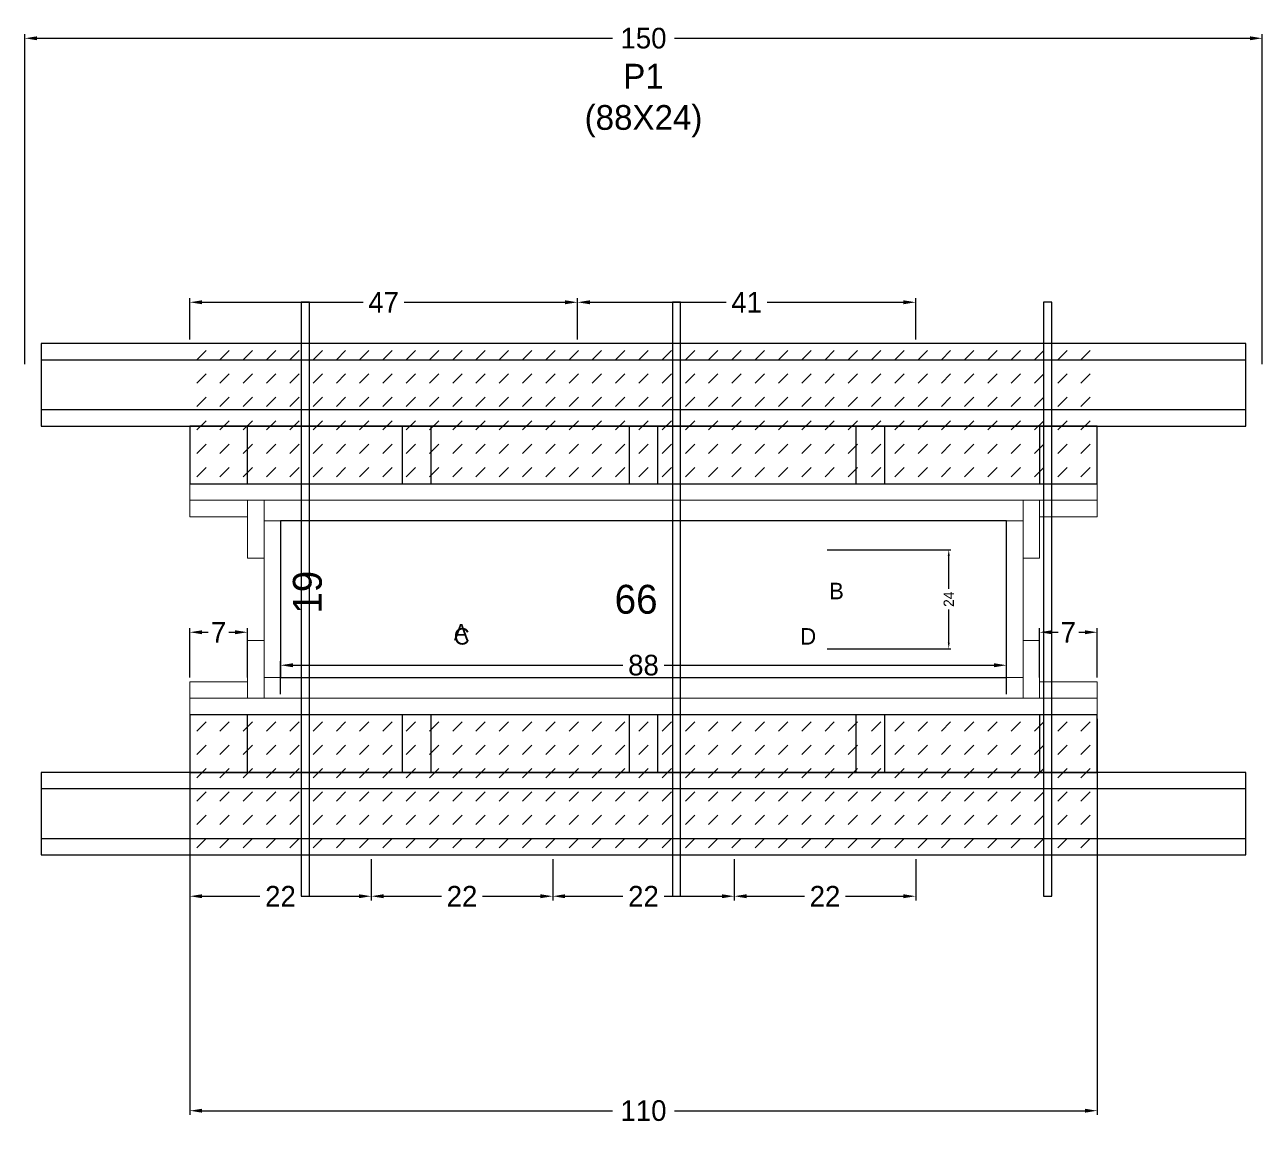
# Model space of a CAD drawing. Header units: centimetres. Extents: x -10500 to 4231, y -421 to 295.
# Drawn here: x -150 to 150, y 12.7 to 279.3 of the extents above; entities that cross this region are included whole.
import ezdxf

# ---------------------------------------------------------------- set-up
doc = ezdxf.new("R2010")
doc.units = ezdxf.units.CM
for name, color, linetype in [('CHAPA', 140, 'Continuous'), ('COTA', 241, 'Continuous'), ('Hachura', 251, 'Continuous'), ('Madeira', 30, 'Continuous'), ('NOMENCLATURA', 7, 'Continuous'), ('Painéis', 200, 'Continuous'), ('Perfil Metálico', 150, 'Continuous'), ('SARRAFO', 251, 'Continuous'), ('TEXTO_GERAL', 7, 'Continuous')]:
    doc.layers.add(name, color=color, linetype=linetype)
doc.dimstyles.new('cotax2', dxfattribs={"dimtxt": 2.5, "dimasz": 1.5, "dimexe": 0.5, "dimexo": 0.5, "dimgap": 0.5, "dimtad": 1, "dimcen": 2.5, "dimazin": 3, "dimtfac": 1, "dimtmove": 0, "dimatfit": 3})

# ---------------------------------------------------------------- blocks, each defined once
blk = doc.blocks.new('_CLOSEDFILLED')
at = {"color": 0, "linetype": 'BYBLOCK'}
blk.add_solid([(-1, 0.16), (0, 0), (-1, -0.16)], dxfattribs=at)
blk = doc.blocks.new('*D14')
for p, q in [((-110, 111), (-110, 15)), ((110, 111), (110, 15)), ((-107, 16), (-7.5, 16)), ((7.5, 16), (107, 16))]:
    blk.add_line(p, q)
at = {"layer": 'Defpoints'}
for p in [(-110, 112), (110, 112), (-110, 16)]:
    blk.add_point(p, dxfattribs=at)
at = {"layer": 'COTA', "xscale": 3, "yscale": 3, "rotation": 180}
blk.add_blockref('_CLOSEDFILLED', (-110, 16), dxfattribs=at)
at = {"layer": 'COTA', "xscale": 3, "yscale": 3}
blk.add_blockref('_CLOSEDFILLED', (110, 16), dxfattribs=at)
at = {"layer": 'COTA', "insert": (0, 16), "char_height": 5, "attachment_point": 5}
blk.add_mtext('110', dxfattribs=at)
blk = doc.blocks.new('*D15')
for p, q in [((-110, 77), (-110, 67)), ((-66, 77), (-66, 67)), ((-107, 68), (-93, 68)), ((-83, 68), (-69, 68))]:
    blk.add_line(p, q)
at = {"layer": 'Defpoints'}
for p in [(-110, 78), (-66, 78), (-110, 68)]:
    blk.add_point(p, dxfattribs=at)
at = {"layer": 'COTA', "xscale": 3, "yscale": 3, "rotation": 180}
blk.add_blockref('_CLOSEDFILLED', (-110, 68), dxfattribs=at)
at = {"layer": 'COTA', "xscale": 3, "yscale": 3}
blk.add_blockref('_CLOSEDFILLED', (-66, 68), dxfattribs=at)
at = {"layer": 'COTA', "insert": (-88, 68), "char_height": 5, "attachment_point": 5}
blk.add_mtext('22', dxfattribs=at)
blk = doc.blocks.new('*D16')
for p, q in [((-66, 77), (-66, 67)), ((-22, 77), (-22, 67)), ((-63, 68), (-49, 68)), ((-39, 68), (-25, 68))]:
    blk.add_line(p, q)
at = {"layer": 'Defpoints'}
for p in [(-66, 78), (-22, 78), (-66, 68)]:
    blk.add_point(p, dxfattribs=at)
at = {"layer": 'COTA', "xscale": 3, "yscale": 3, "rotation": 180}
blk.add_blockref('_CLOSEDFILLED', (-66, 68), dxfattribs=at)
at = {"layer": 'COTA', "xscale": 3, "yscale": 3}
blk.add_blockref('_CLOSEDFILLED', (-22, 68), dxfattribs=at)
at = {"layer": 'COTA', "insert": (-44, 68), "char_height": 5, "attachment_point": 5}
blk.add_mtext('22', dxfattribs=at)
blk = doc.blocks.new('*D17')
for p, q in [((-22, 77), (-22, 67)), ((22, 77), (22, 67)), ((-19, 68), (-5, 68)), ((5, 68), (19, 68))]:
    blk.add_line(p, q)
at = {"layer": 'Defpoints'}
for p in [(-22, 78), (22, 78), (-22, 68)]:
    blk.add_point(p, dxfattribs=at)
at = {"layer": 'COTA', "xscale": 3, "yscale": 3, "rotation": 180}
blk.add_blockref('_CLOSEDFILLED', (-22, 68), dxfattribs=at)
at = {"layer": 'COTA', "xscale": 3, "yscale": 3}
blk.add_blockref('_CLOSEDFILLED', (22, 68), dxfattribs=at)
at = {"layer": 'COTA', "insert": (0, 68), "char_height": 5, "attachment_point": 5}
blk.add_mtext('22', dxfattribs=at)
blk = doc.blocks.new('*D18')
for p, q in [((22, 77), (22, 67)), ((66, 77), (66, 67)), ((25, 68), (39, 68)), ((49, 68), (63, 68))]:
    blk.add_line(p, q)
at = {"layer": 'Defpoints'}
for p in [(22, 78), (66, 78), (22, 68)]:
    blk.add_point(p, dxfattribs=at)
at = {"layer": 'COTA', "xscale": 3, "yscale": 3, "rotation": 180}
blk.add_blockref('_CLOSEDFILLED', (22, 68), dxfattribs=at)
at = {"layer": 'COTA', "xscale": 3, "yscale": 3}
blk.add_blockref('_CLOSEDFILLED', (66, 68), dxfattribs=at)
at = {"layer": 'COTA', "insert": (44, 68), "char_height": 5, "attachment_point": 5}
blk.add_mtext('22', dxfattribs=at)
blk = doc.blocks.new('*D19')
for p, q in [((-110, 203), (-110, 213)), ((-16, 203), (-16, 213)), ((-107, 212), (-68, 212)), ((-58, 212), (-19, 212))]:
    blk.add_line(p, q)
at = {"layer": 'Defpoints'}
for p in [(-110, 212), (-110, 202), (-16, 202)]:
    blk.add_point(p, dxfattribs=at)
at = {"layer": 'COTA', "xscale": 3, "yscale": 3, "rotation": 180}
blk.add_blockref('_CLOSEDFILLED', (-110, 212), dxfattribs=at)
at = {"layer": 'COTA', "xscale": 3, "yscale": 3}
blk.add_blockref('_CLOSEDFILLED', (-16, 212), dxfattribs=at)
at = {"layer": 'COTA', "insert": (-63, 212), "char_height": 5, "attachment_point": 5}
blk.add_mtext('47', dxfattribs=at)
blk = doc.blocks.new('*D20')
for p, q in [((-16, 203), (-16, 213)), ((66, 203), (66, 213)), ((-13, 212), (20, 212)), ((30, 212), (63, 212))]:
    blk.add_line(p, q)
at = {"layer": 'Defpoints'}
for p in [(-16, 212), (-16, 202), (66, 202)]:
    blk.add_point(p, dxfattribs=at)
at = {"layer": 'COTA', "xscale": 3, "yscale": 3, "rotation": 180}
blk.add_blockref('_CLOSEDFILLED', (-16, 212), dxfattribs=at)
at = {"layer": 'COTA', "xscale": 3, "yscale": 3}
blk.add_blockref('_CLOSEDFILLED', (66, 212), dxfattribs=at)
at = {"layer": 'COTA', "insert": (25, 212), "char_height": 5, "attachment_point": 5}
blk.add_mtext('41', dxfattribs=at)
blk = doc.blocks.new('*D21')
for p, q in [((-88, 117), (-88, 125)), ((-85, 124), (-5, 124)), ((5, 124), (85, 124)), ((88, 117), (88, 125))]:
    blk.add_line(p, q)
at = {"layer": 'Defpoints'}
for p in [(-88, 124), (-88, 116), (88, 116)]:
    blk.add_point(p, dxfattribs=at)
at = {"layer": 'COTA', "xscale": 3, "yscale": 3, "rotation": 180}
blk.add_blockref('_CLOSEDFILLED', (-88, 124), dxfattribs=at)
at = {"layer": 'COTA', "xscale": 3, "yscale": 3}
blk.add_blockref('_CLOSEDFILLED', (88, 124), dxfattribs=at)
at = {"layer": 'COTA', "insert": (0, 124), "char_height": 5, "attachment_point": 5}
blk.add_mtext('88', dxfattribs=at)
blk = doc.blocks.new('*D22')
for p, q in [((44.5, 152), (74.5, 152)), ((74, 142.5), (74, 150.5)), ((74, 129.5), (74, 137.5)), ((44.5, 128), (74.5, 128))]:
    blk.add_line(p, q)
at = {"layer": 'Defpoints'}
for p in [(44, 152), (44, 128), (74, 128)]:
    blk.add_point(p, dxfattribs=at)
at = {"layer": 'COTA', "xscale": 1.5, "yscale": 1.5}
for p, rotation in [((74, 152), 90), ((74, 128), 270)]:
    blk.add_blockref('_CLOSEDFILLED', p, dxfattribs=dict(at, rotation=rotation))
at = {"layer": 'COTA', "insert": (74, 140), "char_height": 2.5, "attachment_point": 5, "rotation": 90}
blk.add_mtext('24', dxfattribs=at)
blk = doc.blocks.new('*D23')
for p, q in [((-110, 121), (-110, 133)), ((-107, 132), (-105.5, 132)), ((-100.5, 132), (-99, 132)), ((-96, 121), (-96, 133))]:
    blk.add_line(p, q)
at = {"layer": 'Defpoints'}
for p in [(-110, 132), (-110, 120), (-96, 120)]:
    blk.add_point(p, dxfattribs=at)
at = {"layer": 'COTA', "xscale": 3, "yscale": 3, "rotation": 180}
blk.add_blockref('_CLOSEDFILLED', (-110, 132), dxfattribs=at)
at = {"layer": 'COTA', "xscale": 3, "yscale": 3}
blk.add_blockref('_CLOSEDFILLED', (-96, 132), dxfattribs=at)
at = {"layer": 'COTA', "insert": (-103, 132), "char_height": 5, "attachment_point": 5}
blk.add_mtext('7', dxfattribs=at)
blk = doc.blocks.new('*D24')
for p, q in [((96, 121), (96, 133)), ((99, 132), (100.5, 132)), ((105.5, 132), (107, 132)), ((110, 121), (110, 133))]:
    blk.add_line(p, q)
at = {"layer": 'Defpoints'}
for p in [(96, 132), (96, 120), (110, 120)]:
    blk.add_point(p, dxfattribs=at)
at = {"layer": 'COTA', "xscale": 3, "yscale": 3, "rotation": 180}
blk.add_blockref('_CLOSEDFILLED', (96, 132), dxfattribs=at)
at = {"layer": 'COTA', "xscale": 3, "yscale": 3}
blk.add_blockref('_CLOSEDFILLED', (110, 132), dxfattribs=at)
at = {"layer": 'COTA', "insert": (103, 132), "char_height": 5, "attachment_point": 5}
blk.add_mtext('7', dxfattribs=at)
blk = doc.blocks.new('*D25')
for p, q in [((-150, 197), (-150, 277)), ((-147, 276), (-7.5, 276)), ((7.5, 276), (147, 276)), ((150, 197), (150, 277))]:
    blk.add_line(p, q)
at = {"layer": 'Defpoints'}
for p in [(-150, 276), (-150, 196), (150, 196)]:
    blk.add_point(p, dxfattribs=at)
at = {"layer": 'cota', "xscale": 3, "yscale": 3, "rotation": 180}
blk.add_blockref('_CLOSEDFILLED', (-150, 276), dxfattribs=at)
at = {"layer": 'cota', "xscale": 3, "yscale": 3}
blk.add_blockref('_CLOSEDFILLED', (150, 276), dxfattribs=at)
at = {"layer": 'cota', "insert": (0, 276), "char_height": 5, "attachment_point": 5}
blk.add_mtext('150', dxfattribs=at)

msp = doc.modelspace()

# ---------------------------------------------------------------- linework, layer by layer
at = {"layer": 'CHAPA', "lineweight": 18}
for points in [[(-110, 164), (110, 164), (110, 168), (-110, 168)], [(-110, 164), (110, 164), (110, 168), (-110, 168)], [(-92, 121), (-88, 121), (-88, 159), (-92, 159)], [(-92, 121), (-88, 121), (-88, 159), (-92, 159)], [(88, 121), (92, 121), (92, 159), (88, 159)], [(88, 121), (92, 121), (92, 159), (88, 159)], [(-110, 112), (110, 112), (110, 116), (-110, 116)], [(-110, 112), (110, 112), (110, 116), (-110, 116)]]:
    msp.add_lwpolyline(points, close=True, dxfattribs=at)
at = {"layer": 'Hachura'}
for p, q in [((-108.308, 198.038), (-106.051, 200.295)), ((-102.667, 198.038), (-100.41, 200.295)), ((-97.026, 198.038), (-94.769, 200.295)), ((-91.385, 198.038), (-89.128, 200.295)), ((-85.744, 198.038), (-83.487, 200.295)), ((-80.103, 198.038), (-77.846, 200.295)), ((-74.462, 198.038), (-72.205, 200.295)), ((-68.821, 198.038), (-66.564, 200.295)), ((-63.179, 198.038), (-60.923, 200.295)), ((-57.538, 198.038), (-55.282, 200.295)), ((-51.897, 198.038), (-49.641, 200.295)), ((-46.256, 198.038), (-44, 200.295)), ((-40.615, 198.038), (-38.359, 200.295)), ((-34.974, 198.038), (-32.718, 200.295)), ((-29.333, 198.038), (-27.077, 200.295)), ((-23.692, 198.038), (-21.436, 200.295)), ((-18.051, 198.038), (-15.795, 200.295)), ((-12.41, 198.038), (-10.154, 200.295)), ((-6.769, 198.038), (-4.513, 200.295)), ((-1.128, 198.038), (1.128, 200.295)), ((4.513, 198.038), (6.769, 200.295)), ((10.154, 198.038), (12.41, 200.295)), ((15.795, 198.038), (18.051, 200.295)), ((21.436, 198.038), (23.692, 200.295)), ((27.077, 198.038), (29.333, 200.295)), ((32.718, 198.038), (34.974, 200.295)), ((38.359, 198.038), (40.615, 200.295)), ((44, 198.038), (46.256, 200.295)), ((49.641, 198.038), (51.897, 200.295)), ((55.282, 198.038), (57.538, 200.295)), ((60.923, 198.038), (63.179, 200.295)), ((66.564, 198.038), (68.821, 200.295)), ((72.205, 198.038), (74.462, 200.295)), ((77.846, 198.038), (80.103, 200.295)), ((83.487, 198.038), (85.744, 200.295)), ((89.128, 198.038), (91.385, 200.295)), ((94.769, 198.038), (97.026, 200.295)), ((100.41, 198.038), (102.667, 200.295)), ((106.051, 198.038), (108.308, 200.295)), ((-108.308, 192.372), (-106.051, 194.628)), ((-102.667, 192.372), (-100.41, 194.628)), ((-97.026, 192.372), (-94.769, 194.628)), ((-91.385, 192.372), (-89.128, 194.628)), ((-85.744, 192.372), (-83.487, 194.628)), ((-80.103, 192.372), (-77.846, 194.628)), ((-74.462, 192.372), (-72.205, 194.628)), ((-68.821, 192.372), (-66.564, 194.628)), ((-63.179, 192.372), (-60.923, 194.628)), ((-57.538, 192.372), (-55.282, 194.628)), ((-51.897, 192.372), (-49.641, 194.628)), ((-46.256, 192.372), (-44, 194.628)), ((-40.615, 192.372), (-38.359, 194.628)), ((-34.974, 192.372), (-32.718, 194.628)), ((-29.333, 192.372), (-27.077, 194.628)), ((-23.692, 192.372), (-21.436, 194.628)), ((-18.051, 192.372), (-15.795, 194.628)), ((-12.41, 192.372), (-10.154, 194.628)), ((-6.769, 192.372), (-4.513, 194.628)), ((-1.128, 192.372), (1.128, 194.628)), ((4.513, 192.372), (6.769, 194.628)), ((10.154, 192.372), (12.41, 194.628)), ((15.795, 192.372), (18.051, 194.628)), ((21.436, 192.372), (23.692, 194.628)), ((27.077, 192.372), (29.333, 194.628)), ((32.718, 192.372), (34.974, 194.628)), ((38.359, 192.372), (40.615, 194.628)), ((44, 192.372), (46.256, 194.628)), ((49.641, 192.372), (51.897, 194.628)), ((55.282, 192.372), (57.538, 194.628)), ((60.923, 192.372), (63.179, 194.628)), ((66.564, 192.372), (68.821, 194.628)), ((72.205, 192.372), (74.462, 194.628)), ((77.846, 192.372), (80.103, 194.628)), ((83.487, 192.372), (85.744, 194.628)), ((89.128, 192.372), (91.385, 194.628)), ((94.769, 192.372), (97.026, 194.628)), ((100.41, 192.372), (102.667, 194.628)), ((106.051, 192.372), (108.308, 194.628)), ((-108.308, 186.705), (-106.051, 188.962)), ((-102.667, 186.705), (-100.41, 188.962)), ((-97.026, 186.705), (-94.769, 188.962)), ((-91.385, 186.705), (-89.128, 188.962)), ((-85.744, 186.705), (-83.487, 188.962)), ((-80.103, 186.705), (-77.846, 188.962)), ((-74.462, 186.705), (-72.205, 188.962)), ((-68.821, 186.705), (-66.564, 188.962)), ((-63.179, 186.705), (-60.923, 188.962)), ((-57.538, 186.705), (-55.282, 188.962)), ((-51.897, 186.705), (-49.641, 188.962)), ((-46.256, 186.705), (-44, 188.962)), ((-40.615, 186.705), (-38.359, 188.962)), ((-34.974, 186.705), (-32.718, 188.962)), ((-29.333, 186.705), (-27.077, 188.962)), ((-23.692, 186.705), (-21.436, 188.962)), ((-18.051, 186.705), (-15.795, 188.962)), ((-12.41, 186.705), (-10.154, 188.962)), ((-6.769, 186.705), (-4.513, 188.962)), ((-1.128, 186.705), (1.128, 188.962)), ((4.513, 186.705), (6.769, 188.962)), ((10.154, 186.705), (12.41, 188.962)), ((15.795, 186.705), (18.051, 188.962)), ((21.436, 186.705), (23.692, 188.962)), ((27.077, 186.705), (29.333, 188.962)), ((32.718, 186.705), (34.974, 188.962)), ((38.359, 186.705), (40.615, 188.962)), ((44, 186.705), (46.256, 188.962)), ((49.641, 186.705), (51.897, 188.962)), ((55.282, 186.705), (57.538, 188.962)), ((60.923, 186.705), (63.179, 188.962)), ((66.564, 186.705), (68.821, 188.962)), ((72.205, 186.705), (74.462, 188.962)), ((77.846, 186.705), (80.103, 188.962)), ((83.487, 186.705), (85.744, 188.962)), ((89.128, 186.705), (91.385, 188.962)), ((94.769, 186.705), (97.026, 188.962)), ((100.41, 186.705), (102.667, 188.962)), ((106.051, 186.705), (108.308, 188.962)), ((-108.308, 181.038), (-106.051, 183.295)), ((-102.667, 181.038), (-100.41, 183.295)), ((-97.026, 181.038), (-94.769, 183.295)), ((-91.385, 181.038), (-89.128, 183.295)), ((-85.744, 181.038), (-83.487, 183.295)), ((-80.103, 181.038), (-77.846, 183.295)), ((-74.462, 181.038), (-72.205, 183.295)), ((-68.821, 181.038), (-66.564, 183.295)), ((-63.179, 181.038), (-60.923, 183.295)), ((-57.538, 181.038), (-55.282, 183.295)), ((-51.897, 181.038), (-49.641, 183.295)), ((-46.256, 181.038), (-44, 183.295)), ((-40.615, 181.038), (-38.359, 183.295)), ((-34.974, 181.038), (-32.718, 183.295)), ((-29.333, 181.038), (-27.077, 183.295)), ((-23.692, 181.038), (-21.436, 183.295)), ((-18.051, 181.038), (-15.795, 183.295)), ((-12.41, 181.038), (-10.154, 183.295)), ((-6.769, 181.038), (-4.513, 183.295)), ((-1.128, 181.038), (1.128, 183.295)), ((4.513, 181.038), (6.769, 183.295)), ((10.154, 181.038), (12.41, 183.295)), ((15.795, 181.038), (18.051, 183.295)), ((21.436, 181.038), (23.692, 183.295)), ((27.077, 181.038), (29.333, 183.295)), ((32.718, 181.038), (34.974, 183.295)), ((38.359, 181.038), (40.615, 183.295)), ((44, 181.038), (46.256, 183.295)), ((49.641, 181.038), (51.897, 183.295)), ((55.282, 181.038), (57.538, 183.295)), ((60.923, 181.038), (63.179, 183.295)), ((66.564, 181.038), (68.821, 183.295)), ((72.205, 181.038), (74.462, 183.295)), ((77.846, 181.038), (80.103, 183.295)), ((83.487, 181.038), (85.744, 183.295)), ((89.128, 181.038), (91.385, 183.295)), ((94.769, 181.038), (97.026, 183.295)), ((100.41, 181.038), (102.667, 183.295)), ((106.051, 181.038), (108.308, 183.295)), ((-108.308, 175.372), (-106.051, 177.628)), ((-102.667, 175.372), (-100.41, 177.628)), ((-97.026, 175.372), (-94.769, 177.628)), ((-91.385, 175.372), (-89.128, 177.628)), ((-85.744, 175.372), (-83.487, 177.628)), ((-80.103, 175.372), (-77.846, 177.628)), ((-74.462, 175.372), (-72.205, 177.628)), ((-68.821, 175.372), (-66.564, 177.628)), ((-63.179, 175.372), (-60.923, 177.628)), ((-57.538, 175.372), (-55.282, 177.628)), ((-51.897, 175.372), (-49.641, 177.628)), ((-46.256, 175.372), (-44, 177.628)), ((-40.615, 175.372), (-38.359, 177.628)), ((-34.974, 175.372), (-32.718, 177.628)), ((-29.333, 175.372), (-27.077, 177.628)), ((-23.692, 175.372), (-21.436, 177.628)), ((-18.051, 175.372), (-15.795, 177.628)), ((-12.41, 175.372), (-10.154, 177.628)), ((-6.769, 175.372), (-4.513, 177.628)), ((-1.128, 175.372), (1.128, 177.628)), ((4.513, 175.372), (6.769, 177.628)), ((10.154, 175.372), (12.41, 177.628)), ((15.795, 175.372), (18.051, 177.628)), ((21.436, 175.372), (23.692, 177.628)), ((27.077, 175.372), (29.333, 177.628)), ((32.718, 175.372), (34.974, 177.628)), ((38.359, 175.372), (40.615, 177.628)), ((44, 175.372), (46.256, 177.628)), ((49.641, 175.372), (51.897, 177.628)), ((55.282, 175.372), (57.538, 177.628)), ((60.923, 175.372), (63.179, 177.628)), ((66.564, 175.372), (68.821, 177.628)), ((72.205, 175.372), (74.462, 177.628)), ((77.846, 175.372), (80.103, 177.628)), ((83.487, 175.372), (85.744, 177.628)), ((89.128, 175.372), (91.385, 177.628)), ((94.769, 175.372), (97.026, 177.628)), ((100.41, 175.372), (102.667, 177.628)), ((106.051, 175.372), (108.308, 177.628)), ((-108.308, 169.705), (-106.051, 171.962)), ((-102.667, 169.705), (-100.41, 171.962)), ((-97.026, 169.705), (-94.769, 171.962)), ((-91.385, 169.705), (-89.128, 171.962)), ((-85.744, 169.705), (-83.487, 171.962)), ((-80.103, 169.705), (-77.846, 171.962)), ((-74.462, 169.705), (-72.205, 171.962)), ((-68.821, 169.705), (-66.564, 171.962)), ((-63.179, 169.705), (-60.923, 171.962)), ((-57.538, 169.705), (-55.282, 171.962)), ((-51.897, 169.705), (-49.641, 171.962)), ((-46.256, 169.705), (-44, 171.962)), ((-40.615, 169.705), (-38.359, 171.962)), ((-34.974, 169.705), (-32.718, 171.962)), ((-29.333, 169.705), (-27.077, 171.962)), ((-23.692, 169.705), (-21.436, 171.962)), ((-18.051, 169.705), (-15.795, 171.962)), ((-12.41, 169.705), (-10.154, 171.962)), ((-6.769, 169.705), (-4.513, 171.962)), ((-1.128, 169.705), (1.128, 171.962)), ((4.513, 169.705), (6.769, 171.962)), ((10.154, 169.705), (12.41, 171.962)), ((15.795, 169.705), (18.051, 171.962)), ((21.436, 169.705), (23.692, 171.962)), ((27.077, 169.705), (29.333, 171.962)), ((32.718, 169.705), (34.974, 171.962)), ((38.359, 169.705), (40.615, 171.962)), ((44, 169.705), (46.256, 171.962)), ((49.641, 169.705), (51.897, 171.962)), ((55.282, 169.705), (57.538, 171.962)), ((60.923, 169.705), (63.179, 171.962)), ((66.564, 169.705), (68.821, 171.962)), ((72.205, 169.705), (74.462, 171.962)), ((77.846, 169.705), (80.103, 171.962)), ((83.487, 169.705), (85.744, 171.962)), ((89.128, 169.705), (91.385, 171.962)), ((94.769, 169.705), (97.026, 171.962)), ((100.41, 169.705), (102.667, 171.962)), ((106.051, 169.705), (108.308, 171.962)), ((-108.308, 108.038), (-106.051, 110.295)), ((-102.667, 108.038), (-100.41, 110.295)), ((-97.026, 108.038), (-94.769, 110.295)), ((-91.385, 108.038), (-89.128, 110.295)), ((-85.744, 108.038), (-83.487, 110.295)), ((-80.103, 108.038), (-77.846, 110.295)), ((-74.462, 108.038), (-72.205, 110.295)), ((-68.821, 108.038), (-66.564, 110.295)), ((-63.179, 108.038), (-60.923, 110.295)), ((-57.538, 108.038), (-55.282, 110.295)), ((-51.897, 108.038), (-49.641, 110.295)), ((-46.256, 108.038), (-44, 110.295)), ((-40.615, 108.038), (-38.359, 110.295)), ((-34.974, 108.038), (-32.718, 110.295)), ((-29.333, 108.038), (-27.077, 110.295)), ((-23.692, 108.038), (-21.436, 110.295)), ((-18.051, 108.038), (-15.795, 110.295)), ((-12.41, 108.038), (-10.154, 110.295)), ((-6.769, 108.038), (-4.513, 110.295)), ((-1.128, 108.038), (1.128, 110.295)), ((4.513, 108.038), (6.769, 110.295)), ((10.154, 108.038), (12.41, 110.295)), ((15.795, 108.038), (18.051, 110.295)), ((21.436, 108.038), (23.692, 110.295)), ((27.077, 108.038), (29.333, 110.295)), ((32.718, 108.038), (34.974, 110.295)), ((38.359, 108.038), (40.615, 110.295)), ((44, 108.038), (46.256, 110.295)), ((49.641, 108.038), (51.897, 110.295)), ((55.282, 108.038), (57.538, 110.295)), ((60.923, 108.038), (63.179, 110.295)), ((66.564, 108.038), (68.821, 110.295)), ((72.205, 108.038), (74.462, 110.295)), ((77.846, 108.038), (80.103, 110.295)), ((83.487, 108.038), (85.744, 110.295)), ((89.128, 108.038), (91.385, 110.295)), ((94.769, 108.038), (97.026, 110.295)), ((100.41, 108.038), (102.667, 110.295)), ((106.051, 108.038), (108.308, 110.295)), ((-108.308, 102.372), (-106.051, 104.628)), ((-102.667, 102.372), (-100.41, 104.628)), ((-97.026, 102.372), (-94.769, 104.628)), ((-91.385, 102.372), (-89.128, 104.628)), ((-85.744, 102.372), (-83.487, 104.628)), ((-80.103, 102.372), (-77.846, 104.628)), ((-74.462, 102.372), (-72.205, 104.628)), ((-68.821, 102.372), (-66.564, 104.628)), ((-63.179, 102.372), (-60.923, 104.628)), ((-57.538, 102.372), (-55.282, 104.628)), ((-51.897, 102.372), (-49.641, 104.628)), ((-46.256, 102.372), (-44, 104.628)), ((-40.615, 102.372), (-38.359, 104.628)), ((-34.974, 102.372), (-32.718, 104.628)), ((-29.333, 102.372), (-27.077, 104.628)), ((-23.692, 102.372), (-21.436, 104.628)), ((-18.051, 102.372), (-15.795, 104.628)), ((-12.41, 102.372), (-10.154, 104.628)), ((-6.769, 102.372), (-4.513, 104.628)), ((-1.128, 102.372), (1.128, 104.628)), ((4.513, 102.372), (6.769, 104.628)), ((10.154, 102.372), (12.41, 104.628)), ((15.795, 102.372), (18.051, 104.628)), ((21.436, 102.372), (23.692, 104.628)), ((27.077, 102.372), (29.333, 104.628)), ((32.718, 102.372), (34.974, 104.628)), ((38.359, 102.372), (40.615, 104.628)), ((44, 102.372), (46.256, 104.628)), ((49.641, 102.372), (51.897, 104.628)), ((55.282, 102.372), (57.538, 104.628)), ((60.923, 102.372), (63.179, 104.628)), ((66.564, 102.372), (68.821, 104.628)), ((72.205, 102.372), (74.462, 104.628)), ((77.846, 102.372), (80.103, 104.628)), ((83.487, 102.372), (85.744, 104.628)), ((89.128, 102.372), (91.385, 104.628)), ((94.769, 102.372), (97.026, 104.628)), ((100.41, 102.372), (102.667, 104.628)), ((106.051, 102.372), (108.308, 104.628)), ((-108.308, 96.705), (-106.051, 98.962)), ((-102.667, 96.705), (-100.41, 98.962)), ((-97.026, 96.705), (-94.769, 98.962)), ((-91.385, 96.705), (-89.128, 98.962)), ((-85.744, 96.705), (-83.487, 98.962)), ((-80.103, 96.705), (-77.846, 98.962)), ((-74.462, 96.705), (-72.205, 98.962)), ((-68.821, 96.705), (-66.564, 98.962)), ((-63.179, 96.705), (-60.923, 98.962)), ((-57.538, 96.705), (-55.282, 98.962)), ((-51.897, 96.705), (-49.641, 98.962)), ((-46.256, 96.705), (-44, 98.962)), ((-40.615, 96.705), (-38.359, 98.962)), ((-34.974, 96.705), (-32.718, 98.962)), ((-29.333, 96.705), (-27.077, 98.962)), ((-23.692, 96.705), (-21.436, 98.962)), ((-18.051, 96.705), (-15.795, 98.962)), ((-12.41, 96.705), (-10.154, 98.962)), ((-6.769, 96.705), (-4.513, 98.962)), ((-1.128, 96.705), (1.128, 98.962)), ((4.513, 96.705), (6.769, 98.962)), ((10.154, 96.705), (12.41, 98.962)), ((15.795, 96.705), (18.051, 98.962)), ((21.436, 96.705), (23.692, 98.962)), ((27.077, 96.705), (29.333, 98.962)), ((32.718, 96.705), (34.974, 98.962)), ((38.359, 96.705), (40.615, 98.962)), ((44, 96.705), (46.256, 98.962)), ((49.641, 96.705), (51.897, 98.962)), ((55.282, 96.705), (57.538, 98.962)), ((60.923, 96.705), (63.179, 98.962)), ((66.564, 96.705), (68.821, 98.962)), ((72.205, 96.705), (74.462, 98.962)), ((77.846, 96.705), (80.103, 98.962)), ((83.487, 96.705), (85.744, 98.962)), ((89.128, 96.705), (91.385, 98.962)), ((94.769, 96.705), (97.026, 98.962)), ((100.41, 96.705), (102.667, 98.962)), ((106.051, 96.705), (108.308, 98.962)), ((-108.308, 91.038), (-106.051, 93.295)), ((-102.667, 91.038), (-100.41, 93.295)), ((-97.026, 91.038), (-94.769, 93.295)), ((-91.385, 91.038), (-89.128, 93.295)), ((-85.744, 91.038), (-83.487, 93.295)), ((-80.103, 91.038), (-77.846, 93.295)), ((-74.462, 91.038), (-72.205, 93.295)), ((-68.821, 91.038), (-66.564, 93.295)), ((-63.179, 91.038), (-60.923, 93.295)), ((-57.538, 91.038), (-55.282, 93.295)), ((-51.897, 91.038), (-49.641, 93.295)), ((-46.256, 91.038), (-44, 93.295)), ((-40.615, 91.038), (-38.359, 93.295)), ((-34.974, 91.038), (-32.718, 93.295)), ((-29.333, 91.038), (-27.077, 93.295)), ((-23.692, 91.038), (-21.436, 93.295)), ((-18.051, 91.038), (-15.795, 93.295)), ((-12.41, 91.038), (-10.154, 93.295)), ((-6.769, 91.038), (-4.513, 93.295)), ((-1.128, 91.038), (1.128, 93.295)), ((4.513, 91.038), (6.769, 93.295)), ((10.154, 91.038), (12.41, 93.295)), ((15.795, 91.038), (18.051, 93.295)), ((21.436, 91.038), (23.692, 93.295)), ((27.077, 91.038), (29.333, 93.295)), ((32.718, 91.038), (34.974, 93.295)), ((38.359, 91.038), (40.615, 93.295)), ((44, 91.038), (46.256, 93.295)), ((49.641, 91.038), (51.897, 93.295)), ((55.282, 91.038), (57.538, 93.295)), ((60.923, 91.038), (63.179, 93.295)), ((66.564, 91.038), (68.821, 93.295)), ((72.205, 91.038), (74.462, 93.295)), ((77.846, 91.038), (80.103, 93.295)), ((83.487, 91.038), (85.744, 93.295)), ((89.128, 91.038), (91.385, 93.295)), ((94.769, 91.038), (97.026, 93.295)), ((100.41, 91.038), (102.667, 93.295)), ((106.051, 91.038), (108.308, 93.295)), ((-108.308, 85.372), (-106.051, 87.628)), ((-102.667, 85.372), (-100.41, 87.628)), ((-97.026, 85.372), (-94.769, 87.628)), ((-91.385, 85.372), (-89.128, 87.628)), ((-85.744, 85.372), (-83.487, 87.628)), ((-80.103, 85.372), (-77.846, 87.628)), ((-74.462, 85.372), (-72.205, 87.628)), ((-68.821, 85.372), (-66.564, 87.628)), ((-63.179, 85.372), (-60.923, 87.628)), ((-57.538, 85.372), (-55.282, 87.628)), ((-51.897, 85.372), (-49.641, 87.628)), ((-46.256, 85.372), (-44, 87.628)), ((-40.615, 85.372), (-38.359, 87.628)), ((-34.974, 85.372), (-32.718, 87.628)), ((-29.333, 85.372), (-27.077, 87.628)), ((-23.692, 85.372), (-21.436, 87.628)), ((-18.051, 85.372), (-15.795, 87.628)), ((-12.41, 85.372), (-10.154, 87.628)), ((-6.769, 85.372), (-4.513, 87.628)), ((-1.128, 85.372), (1.128, 87.628)), ((4.513, 85.372), (6.769, 87.628)), ((10.154, 85.372), (12.41, 87.628)), ((15.795, 85.372), (18.051, 87.628)), ((21.436, 85.372), (23.692, 87.628)), ((27.077, 85.372), (29.333, 87.628)), ((32.718, 85.372), (34.974, 87.628)), ((38.359, 85.372), (40.615, 87.628)), ((44, 85.372), (46.256, 87.628)), ((49.641, 85.372), (51.897, 87.628)), ((55.282, 85.372), (57.538, 87.628)), ((60.923, 85.372), (63.179, 87.628)), ((66.564, 85.372), (68.821, 87.628)), ((72.205, 85.372), (74.462, 87.628)), ((77.846, 85.372), (80.103, 87.628)), ((83.487, 85.372), (85.744, 87.628)), ((89.128, 85.372), (91.385, 87.628)), ((94.769, 85.372), (97.026, 87.628)), ((100.41, 85.372), (102.667, 87.628)), ((106.051, 85.372), (108.308, 87.628)), ((-108.308, 79.705), (-106.051, 81.962)), ((-102.667, 79.705), (-100.41, 81.962)), ((-97.026, 79.705), (-94.769, 81.962)), ((-91.385, 79.705), (-89.128, 81.962)), ((-85.744, 79.705), (-83.487, 81.962)), ((-80.103, 79.705), (-77.846, 81.962)), ((-74.462, 79.705), (-72.205, 81.962)), ((-68.821, 79.705), (-66.564, 81.962)), ((-63.179, 79.705), (-60.923, 81.962)), ((-57.538, 79.705), (-55.282, 81.962)), ((-51.897, 79.705), (-49.641, 81.962)), ((-46.256, 79.705), (-44, 81.962)), ((-40.615, 79.705), (-38.359, 81.962)), ((-34.974, 79.705), (-32.718, 81.962)), ((-29.333, 79.705), (-27.077, 81.962)), ((-23.692, 79.705), (-21.436, 81.962)), ((-18.051, 79.705), (-15.795, 81.962)), ((-12.41, 79.705), (-10.154, 81.962)), ((-6.769, 79.705), (-4.513, 81.962)), ((-1.128, 79.705), (1.128, 81.962)), ((4.513, 79.705), (6.769, 81.962)), ((10.154, 79.705), (12.41, 81.962)), ((15.795, 79.705), (18.051, 81.962)), ((21.436, 79.705), (23.692, 81.962)), ((27.077, 79.705), (29.333, 81.962)), ((32.718, 79.705), (34.974, 81.962)), ((38.359, 79.705), (40.615, 81.962)), ((44, 79.705), (46.256, 81.962)), ((49.641, 79.705), (51.897, 81.962)), ((55.282, 79.705), (57.538, 81.962)), ((60.923, 79.705), (63.179, 81.962)), ((66.564, 79.705), (68.821, 81.962)), ((72.205, 79.705), (74.462, 81.962)), ((77.846, 79.705), (80.103, 81.962)), ((83.487, 79.705), (85.744, 81.962)), ((89.128, 79.705), (91.385, 81.962)), ((94.769, 79.705), (97.026, 81.962)), ((100.41, 79.705), (102.667, 81.962)), ((106.051, 79.705), (108.308, 81.962))]:
    msp.add_line(p, q, dxfattribs=at)
for points in [[(-83, 68), (-81, 68), (-81, 212), (-83, 212)], [(7, 68), (9, 68), (9, 212), (7, 212)], [(97, 68), (99, 68), (99, 212), (97, 212)]]:
    msp.add_lwpolyline(points, close=True, dxfattribs=at)
at = {"layer": 'Madeira', "color": 126}
for points in [[(-110, 168), (110, 168), (110, 182), (-110, 182)], [(-110, 168), (-96, 168), (-96, 182), (-110, 182)], [(-58.5, 168), (-51.5, 168), (-51.5, 182), (-58.5, 182)], [(-3.5, 168), (3.5, 168), (3.5, 182), (-3.5, 182)], [(51.5, 168), (58.5, 168), (58.5, 182), (51.5, 182)], [(96, 168), (110, 168), (110, 182), (96, 182)], [(-110, 98), (110, 98), (110, 112), (-110, 112)], [(-110, 98), (-96, 98), (-96, 112), (-110, 112)], [(-58.5, 98), (-51.5, 98), (-51.5, 112), (-58.5, 112)], [(-3.5, 98), (3.5, 98), (3.5, 112), (-3.5, 112)], [(51.5, 98), (58.5, 98), (58.5, 112), (51.5, 112)], [(96, 98), (110, 98), (110, 112), (96, 112)]]:
    msp.add_lwpolyline(points, close=True, dxfattribs=at)
at = {"layer": 'Painéis'}
msp.add_lwpolyline([(-88, 121), (88, 121), (88, 159), (-88, 159)], close=True, dxfattribs=at)
at = {"layer": 'Perfil Metálico', "color": 224}
for points in [[(-146, 182), (146, 182), (146, 202), (-146, 202)], [(-146, 186), (146, 186), (146, 198), (-146, 198)], [(-146, 78), (146, 78), (146, 98), (-146, 98)], [(-146, 82), (146, 82), (146, 94), (-146, 94)]]:
    msp.add_lwpolyline(points, close=True, dxfattribs=at)
at = {"layer": 'SARRAFO', "color": 251, "lineweight": 13}
for points in [[(-110, 160), (-96, 160), (-96, 164), (-110, 164)], [(-96, 150), (-92, 150), (-92, 164), (-96, 164)], [(92, 150), (96, 150), (96, 164), (92, 164)], [(96, 160), (110, 160), (110, 164), (96, 164)], [(-96, 116), (-92, 116), (-92, 130), (-96, 130)], [(92, 116), (96, 116), (96, 130), (92, 130)], [(-110, 116), (-96, 116), (-96, 120), (-110, 120)], [(96, 116), (110, 116), (110, 120), (96, 120)]]:
    msp.add_lwpolyline(points, close=True, dxfattribs=at)

# ---------------------------------------------------------------- texts
at = {"layer": 'COTA'}
msp.add_text('19', height=7, rotation=90, dxfattribs=at).set_placement((-78, 136.5))
msp.add_text('66', height=7, dxfattribs=at).set_placement((-7, 136.5))
at = {"layer": 'NOMENCLATURA', "insert": (0, 252), "char_height": 6, "attachment_point": 8}
msp.add_mtext('P1\\P(88X24)', dxfattribs=at)
at = {"layer": 'TEXTO_GERAL'}
for s, p in [('B', (45, 140)), ('A', (-46, 130)), ('C', (-46, 129)), ('D', (38, 129))]:
    msp.add_text(s, height=4, dxfattribs=at).set_placement(p)

# ---------------------------------------------------------------- dimensions: what is measured, and where the dimension line sits
at = {"layer": 'cota'}
dim = msp.add_linear_dim(base=(-150, 276), p1=(-150, 196), p2=(150, 196), dimstyle='cotax2', dxfattribs=at)
dim.commit()
dim.dimension.update_dxf_attribs({"geometry": '*D25', "text_midpoint": (0, 276)})
at = {"layer": 'COTA'}
for base, p1, p2, picture, middle in [((-110, 212), (-110, 202), (-16, 202), '*D19', (-63, 212)), ((-16, 212), (-16, 202), (66, 202), '*D20', (25, 212)), ((-110, 132), (-110, 120), (-96, 120), '*D23', (-103, 132)), ((96, 132), (96, 120), (110, 120), '*D24', (103, 132)), ((-88, 124), (-88, 116), (88, 116), '*D21', (0, 124)), ((-110, 16), (-110, 112), (110, 112), '*D14', (0, 16)), ((-110, 68), (-110, 78), (-66, 78), '*D15', (-88, 68)), ((-66, 68), (-66, 78), (-22, 78), '*D16', (-44, 68)), ((-22, 68), (-22, 78), (22, 78), '*D17', (0, 68)), ((22, 68), (22, 78), (66, 78), '*D18', (44, 68))]:
    dim = msp.add_linear_dim(base=base, p1=p1, p2=p2, dimstyle='cotax2', dxfattribs=at)
    dim.commit()
    dim.dimension.update_dxf_attribs({"geometry": picture, "text_midpoint": middle})
dim = msp.add_linear_dim(base=(74, 128), p1=(44, 128), p2=(44, 152), angle=90, dimstyle='cotax2', dxfattribs=at)
dim.commit()
dim.dimension.update_dxf_attribs({"geometry": '*D22', "text_midpoint": (74, 140)})

doc.saveas('drawing.dxf')
